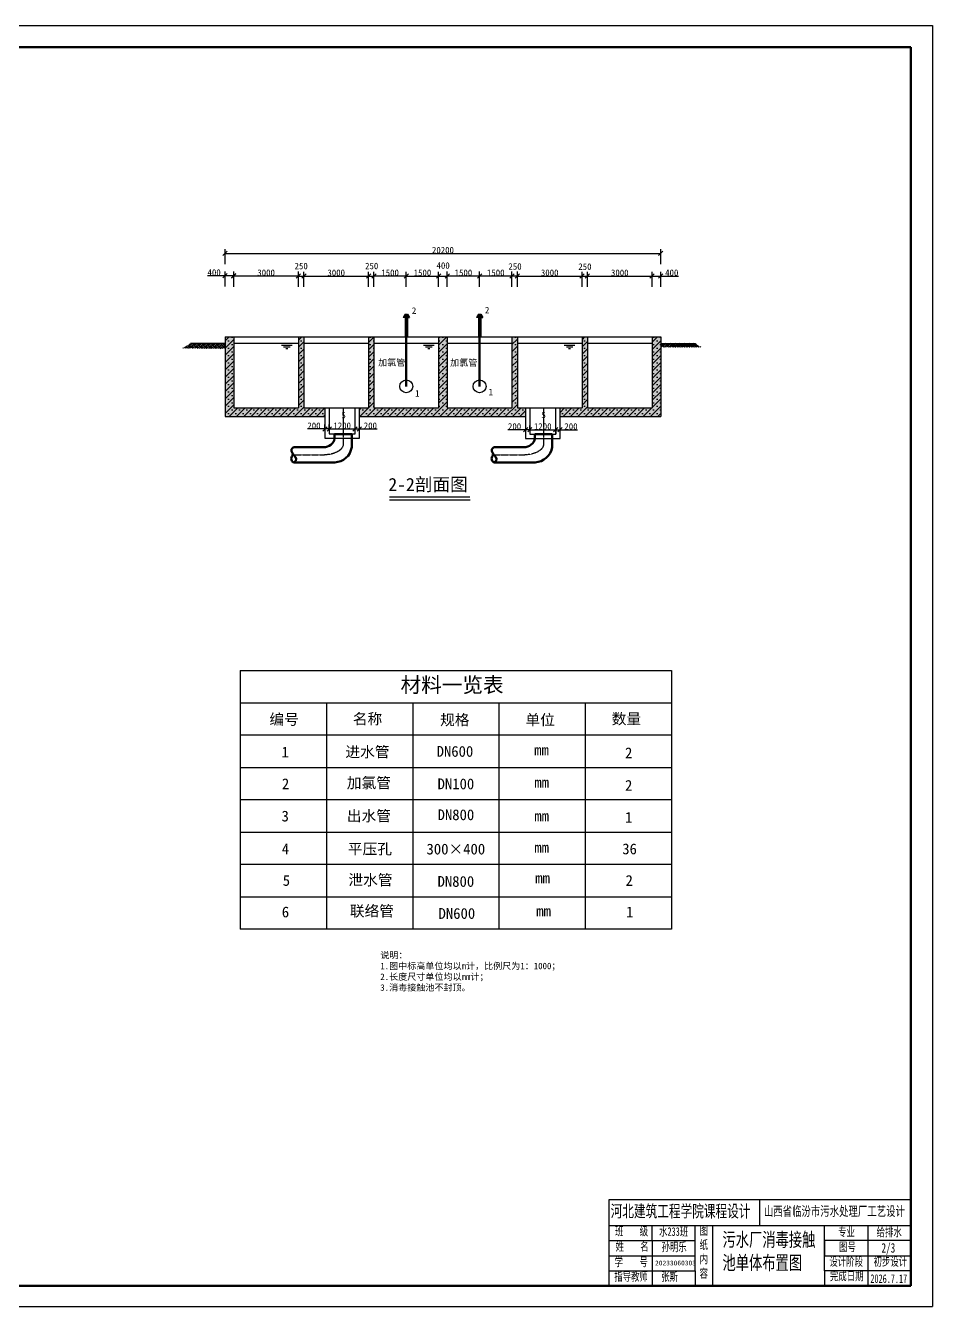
# Model space of a CAD drawing. Header units: millimetres. Extents: x 143691 to 227791, y 30300 to 89700.
# Drawn here: x 185741 to 227791, y 30300 to 89700 of the extents above; entities that cross this region are included whole.
import ezdxf

# ---------------------------------------------------------------- set-up
doc = ezdxf.new("R2010")
doc.units = ezdxf.units.MM
doc.linetypes.add('CENTER2', pattern=[1.125, 0.75, -0.125, 0.125, -0.125])
for name, color, linetype in [('1', 7, 'Continuous'), ('gai', 20, 'Continuous'), ('细线', 4, 'Continuous')]:
    doc.layers.add(name, color=color, linetype=linetype)
doc.layers.add('画图层', color=7, linetype='Continuous', lineweight=25)
doc.styles.add('ROMANS', font='romans', dxfattribs={"width": 0.7, "height": 300})
doc.styles.get("Standard").update_dxf_attribs({"font": 'simfang.ttf', "height": 300})
doc.styles.add('标注', font='simfang.ttf', dxfattribs={"height": 300})
doc.dimstyles.new('1', dxfattribs={"dimtxt": 300, "dimasz": 200, "dimexe": 200, "dimexo": 0.625, "dimtad": 1, "dimtxsty": '标注', "dimblk": 'OBLIQUE', "dimcen": 2.5, "dimadec": 0, "dimazin": 0, "dimtfac": 1, "dimtmove": 0, "dimatfit": 3, "dimldrblk": 'OBLIQUE', "dimfxl": 500, "dimfxlon": 1, "dimarcsym": 0})

# ---------------------------------------------------------------- blocks, each defined once
blk = doc.blocks.new('_Oblique')
at = {"color": 0, "linetype": 'ByBlock', "lineweight": -2}
blk.add_line((-0.5, -0.5), (0.5, 0.5), dxfattribs=at)
blk = doc.blocks.new('*D10')
at = {"color": 0, "lineweight": -2, "transparency": 16777216}
for p, q in [((194994, 78632), (194994, 79332)), ((194994, 79132), (215194, 79132)), ((215194, 78632), (215194, 79332))]:
    blk.add_line(p, q, dxfattribs=at)
at = {"layer": 'Defpoints', "color": 0, "transparency": 16777216}
for p in [(215194, 79132), (194994, 75270), (215194, 75270)]:
    blk.add_point(p, dxfattribs=at)
at = {"color": 0, "lineweight": -2, "transparency": 16777216, "xscale": 200, "yscale": 200, "zscale": 200, "rotation": 180}
blk.add_blockref('_Oblique', (194994, 79132), dxfattribs=at)
at = {"color": 0, "lineweight": -2, "transparency": 16777216, "xscale": 200, "yscale": 200, "zscale": 200}
blk.add_blockref('_Oblique', (215194, 79132), dxfattribs=at)
at = {"color": 0, "transparency": 16777216, "insert": (205094, 79285), "char_height": 300, "attachment_point": 5, "style": '标注'}
blk.add_mtext('20200', dxfattribs=at)
blk = doc.blocks.new('*D11')
at = {"color": 0, "lineweight": -2, "transparency": 16777216}
for p, q in [((194994, 78096), (194172, 78096)), ((194994, 77596), (194994, 78296)), ((195394, 78096), (194994, 78096)), ((195394, 77596), (195394, 78296))]:
    blk.add_line(p, q, dxfattribs=at)
at = {"layer": 'Defpoints', "color": 0, "transparency": 16777216}
for p in [(195394, 78096), (194994, 75270), (195394, 75270)]:
    blk.add_point(p, dxfattribs=at)
at = {"color": 0, "lineweight": -2, "transparency": 16777216, "xscale": 200, "yscale": 200, "zscale": 200, "rotation": 180}
blk.add_blockref('_Oblique', (194994, 78096), dxfattribs=at)
at = {"color": 0, "lineweight": -2, "transparency": 16777216, "xscale": 200, "yscale": 200, "zscale": 200}
blk.add_blockref('_Oblique', (195394, 78096), dxfattribs=at)
at = {"color": 0, "transparency": 16777216, "insert": (194483, 78248), "char_height": 300, "attachment_point": 5, "style": '标注'}
blk.add_mtext('400', dxfattribs=at)
blk = doc.blocks.new('*D12')
at = {"color": 0, "lineweight": -2, "transparency": 16777216}
for p, q in [((195394, 77589), (195394, 78289)), ((195394, 78089), (198394, 78089)), ((198394, 77589), (198394, 78289))]:
    blk.add_line(p, q, dxfattribs=at)
at = {"layer": 'Defpoints', "color": 0, "transparency": 16777216}
for p in [(198394, 78089), (195394, 75270), (198394, 75270)]:
    blk.add_point(p, dxfattribs=at)
at = {"color": 0, "lineweight": -2, "transparency": 16777216, "xscale": 200, "yscale": 200, "zscale": 200, "rotation": 180}
blk.add_blockref('_Oblique', (195394, 78089), dxfattribs=at)
at = {"color": 0, "lineweight": -2, "transparency": 16777216, "xscale": 200, "yscale": 200, "zscale": 200}
blk.add_blockref('_Oblique', (198394, 78089), dxfattribs=at)
at = {"color": 0, "transparency": 16777216, "insert": (196894, 78241), "char_height": 300, "attachment_point": 5, "style": '标注'}
blk.add_mtext('3000', dxfattribs=at)
blk = doc.blocks.new('*D13')
at = {"color": 0, "lineweight": -2, "transparency": 16777216}
for p, q in [((198394, 77586), (198394, 78286)), ((198394, 78086), (198644, 78086)), ((198644, 77586), (198644, 78286))]:
    blk.add_line(p, q, dxfattribs=at)
at = {"layer": 'Defpoints', "color": 0, "transparency": 16777216}
for p in [(198644, 78086), (198394, 75270), (198644, 75270)]:
    blk.add_point(p, dxfattribs=at)
at = {"color": 0, "lineweight": -2, "transparency": 16777216, "xscale": 200, "yscale": 200, "zscale": 200, "rotation": 180}
blk.add_blockref('_Oblique', (198394, 78086), dxfattribs=at)
at = {"color": 0, "lineweight": -2, "transparency": 16777216, "xscale": 200, "yscale": 200, "zscale": 200}
blk.add_blockref('_Oblique', (198644, 78086), dxfattribs=at)
at = {"color": 0, "transparency": 16777216, "insert": (198519, 78548), "char_height": 300, "attachment_point": 5, "style": '标注'}
blk.add_mtext('250', dxfattribs=at)
blk = doc.blocks.new('*D14')
at = {"color": 0, "lineweight": -2, "transparency": 16777216}
for p, q in [((198644, 77586), (198644, 78286)), ((198644, 78086), (201644, 78086)), ((201644, 77586), (201644, 78286))]:
    blk.add_line(p, q, dxfattribs=at)
at = {"layer": 'Defpoints', "color": 0, "transparency": 16777216}
for p in [(201644, 78086), (198644, 75270), (201644, 75270)]:
    blk.add_point(p, dxfattribs=at)
at = {"color": 0, "lineweight": -2, "transparency": 16777216, "xscale": 200, "yscale": 200, "zscale": 200, "rotation": 180}
blk.add_blockref('_Oblique', (198644, 78086), dxfattribs=at)
at = {"color": 0, "lineweight": -2, "transparency": 16777216, "xscale": 200, "yscale": 200, "zscale": 200}
blk.add_blockref('_Oblique', (201644, 78086), dxfattribs=at)
at = {"color": 0, "transparency": 16777216, "insert": (200144, 78238), "char_height": 300, "attachment_point": 5, "style": '标注'}
blk.add_mtext('3000', dxfattribs=at)
blk = doc.blocks.new('*D15')
at = {"color": 0, "lineweight": -2, "transparency": 16777216}
for p, q in [((201644, 77586), (201644, 78286)), ((201644, 78086), (201894, 78086)), ((201894, 77586), (201894, 78286))]:
    blk.add_line(p, q, dxfattribs=at)
at = {"layer": 'Defpoints', "color": 0, "transparency": 16777216}
for p in [(201894, 78086), (201644, 75270), (201894, 75270)]:
    blk.add_point(p, dxfattribs=at)
at = {"color": 0, "lineweight": -2, "transparency": 16777216, "xscale": 200, "yscale": 200, "zscale": 200, "rotation": 180}
blk.add_blockref('_Oblique', (201644, 78086), dxfattribs=at)
at = {"color": 0, "lineweight": -2, "transparency": 16777216, "xscale": 200, "yscale": 200, "zscale": 200}
blk.add_blockref('_Oblique', (201894, 78086), dxfattribs=at)
at = {"color": 0, "transparency": 16777216, "insert": (201790, 78551), "char_height": 300, "attachment_point": 5, "style": '标注'}
blk.add_mtext('250', dxfattribs=at)
blk = doc.blocks.new('*D16')
at = {"color": 0, "lineweight": -2, "transparency": 16777216}
for p, q in [((201894, 77588), (201894, 78288)), ((201894, 78088), (203394, 78088)), ((203394, 77588), (203394, 78288))]:
    blk.add_line(p, q, dxfattribs=at)
at = {"layer": 'Defpoints', "color": 0, "transparency": 16777216}
for p in [(203394, 78088), (201894, 75270), (203394, 75270)]:
    blk.add_point(p, dxfattribs=at)
at = {"color": 0, "lineweight": -2, "transparency": 16777216, "xscale": 200, "yscale": 200, "zscale": 200, "rotation": 180}
blk.add_blockref('_Oblique', (201894, 78088), dxfattribs=at)
at = {"color": 0, "lineweight": -2, "transparency": 16777216, "xscale": 200, "yscale": 200, "zscale": 200}
blk.add_blockref('_Oblique', (203394, 78088), dxfattribs=at)
at = {"color": 0, "transparency": 16777216, "insert": (202644, 78240), "char_height": 300, "attachment_point": 5, "style": '标注'}
blk.add_mtext('1500', dxfattribs=at)
blk = doc.blocks.new('*D17')
at = {"color": 0, "lineweight": -2, "transparency": 16777216}
for p, q in [((203394, 77587), (203394, 78287)), ((203394, 78087), (204894, 78087)), ((204894, 77587), (204894, 78287))]:
    blk.add_line(p, q, dxfattribs=at)
at = {"layer": 'Defpoints', "color": 0, "transparency": 16777216}
for p in [(204894, 78087), (203394, 75270), (204894, 75270)]:
    blk.add_point(p, dxfattribs=at)
at = {"color": 0, "lineweight": -2, "transparency": 16777216, "xscale": 200, "yscale": 200, "zscale": 200, "rotation": 180}
blk.add_blockref('_Oblique', (203394, 78087), dxfattribs=at)
at = {"color": 0, "lineweight": -2, "transparency": 16777216, "xscale": 200, "yscale": 200, "zscale": 200}
blk.add_blockref('_Oblique', (204894, 78087), dxfattribs=at)
at = {"color": 0, "transparency": 16777216, "insert": (204144, 78240), "char_height": 300, "attachment_point": 5, "style": '标注'}
blk.add_mtext('1500', dxfattribs=at)
blk = doc.blocks.new('*D18')
at = {"color": 0, "lineweight": -2, "transparency": 16777216}
for p, q in [((204894, 77587), (204894, 78287)), ((204894, 78087), (205294, 78087)), ((205294, 77587), (205294, 78287))]:
    blk.add_line(p, q, dxfattribs=at)
at = {"layer": 'Defpoints', "color": 0, "transparency": 16777216}
for p in [(205294, 78087), (204894, 75270), (205294, 75270)]:
    blk.add_point(p, dxfattribs=at)
at = {"color": 0, "lineweight": -2, "transparency": 16777216, "xscale": 200, "yscale": 200, "zscale": 200, "rotation": 180}
blk.add_blockref('_Oblique', (204894, 78087), dxfattribs=at)
at = {"color": 0, "lineweight": -2, "transparency": 16777216, "xscale": 200, "yscale": 200, "zscale": 200}
blk.add_blockref('_Oblique', (205294, 78087), dxfattribs=at)
at = {"color": 0, "transparency": 16777216, "insert": (205103, 78571), "char_height": 300, "attachment_point": 5, "style": '标注'}
blk.add_mtext('400', dxfattribs=at)
blk = doc.blocks.new('*D19')
at = {"color": 0, "lineweight": -2, "transparency": 16777216}
for p, q in [((205294, 77589), (205294, 78289)), ((205294, 78089), (206794, 78089)), ((206794, 77589), (206794, 78289))]:
    blk.add_line(p, q, dxfattribs=at)
at = {"layer": 'Defpoints', "color": 0, "transparency": 16777216}
for p in [(206794, 78089), (205294, 75270), (206794, 75270)]:
    blk.add_point(p, dxfattribs=at)
at = {"color": 0, "lineweight": -2, "transparency": 16777216, "xscale": 200, "yscale": 200, "zscale": 200, "rotation": 180}
blk.add_blockref('_Oblique', (205294, 78089), dxfattribs=at)
at = {"color": 0, "lineweight": -2, "transparency": 16777216, "xscale": 200, "yscale": 200, "zscale": 200}
blk.add_blockref('_Oblique', (206794, 78089), dxfattribs=at)
at = {"color": 0, "transparency": 16777216, "insert": (206044, 78241), "char_height": 300, "attachment_point": 5, "style": '标注'}
blk.add_mtext('1500', dxfattribs=at)
blk = doc.blocks.new('*D20')
at = {"color": 0, "lineweight": -2, "transparency": 16777216}
for p, q in [((206794, 77589), (206794, 78289)), ((206794, 78089), (208294, 78089)), ((208294, 77589), (208294, 78289))]:
    blk.add_line(p, q, dxfattribs=at)
at = {"layer": 'Defpoints', "color": 0, "transparency": 16777216}
for p in [(208294, 78089), (206794, 75270), (208294, 75270)]:
    blk.add_point(p, dxfattribs=at)
at = {"color": 0, "lineweight": -2, "transparency": 16777216, "xscale": 200, "yscale": 200, "zscale": 200, "rotation": 180}
blk.add_blockref('_Oblique', (206794, 78089), dxfattribs=at)
at = {"color": 0, "lineweight": -2, "transparency": 16777216, "xscale": 200, "yscale": 200, "zscale": 200}
blk.add_blockref('_Oblique', (208294, 78089), dxfattribs=at)
at = {"color": 0, "transparency": 16777216, "insert": (207544, 78241), "char_height": 300, "attachment_point": 5, "style": '标注'}
blk.add_mtext('1500', dxfattribs=at)
blk = doc.blocks.new('*D21')
at = {"color": 0, "lineweight": -2, "transparency": 16777216}
for p, q in [((208294, 77590), (208294, 78290)), ((208294, 78090), (208544, 78090)), ((208544, 77590), (208544, 78290))]:
    blk.add_line(p, q, dxfattribs=at)
at = {"layer": 'Defpoints', "color": 0, "transparency": 16777216}
for p in [(208544, 78090), (208294, 75270), (208544, 75270)]:
    blk.add_point(p, dxfattribs=at)
at = {"color": 0, "lineweight": -2, "transparency": 16777216, "xscale": 200, "yscale": 200, "zscale": 200, "rotation": 180}
blk.add_blockref('_Oblique', (208294, 78090), dxfattribs=at)
at = {"color": 0, "lineweight": -2, "transparency": 16777216, "xscale": 200, "yscale": 200, "zscale": 200}
blk.add_blockref('_Oblique', (208544, 78090), dxfattribs=at)
at = {"color": 0, "transparency": 16777216, "insert": (208437, 78529), "char_height": 300, "attachment_point": 5, "style": '标注'}
blk.add_mtext('250', dxfattribs=at)
blk = doc.blocks.new('*D22')
at = {"color": 0, "lineweight": -2, "transparency": 16777216}
for p, q in [((208544, 77587), (208544, 78287)), ((208544, 78087), (211544, 78087)), ((211544, 77587), (211544, 78287))]:
    blk.add_line(p, q, dxfattribs=at)
at = {"layer": 'Defpoints', "color": 0, "transparency": 16777216}
for p in [(211544, 78087), (208544, 75270), (211544, 75270)]:
    blk.add_point(p, dxfattribs=at)
at = {"color": 0, "lineweight": -2, "transparency": 16777216, "xscale": 200, "yscale": 200, "zscale": 200, "rotation": 180}
blk.add_blockref('_Oblique', (208544, 78087), dxfattribs=at)
at = {"color": 0, "lineweight": -2, "transparency": 16777216, "xscale": 200, "yscale": 200, "zscale": 200}
blk.add_blockref('_Oblique', (211544, 78087), dxfattribs=at)
at = {"color": 0, "transparency": 16777216, "insert": (210044, 78239), "char_height": 300, "attachment_point": 5, "style": '标注'}
blk.add_mtext('3000', dxfattribs=at)
blk = doc.blocks.new('*D23')
at = {"color": 0, "lineweight": -2, "transparency": 16777216}
for p, q in [((211544, 77586), (211544, 78286)), ((211544, 78086), (211794, 78086)), ((211794, 77586), (211794, 78286))]:
    blk.add_line(p, q, dxfattribs=at)
at = {"layer": 'Defpoints', "color": 0, "transparency": 16777216}
for p in [(211794, 78086), (211544, 75270), (211794, 75270)]:
    blk.add_point(p, dxfattribs=at)
at = {"color": 0, "lineweight": -2, "transparency": 16777216, "xscale": 200, "yscale": 200, "zscale": 200, "rotation": 180}
blk.add_blockref('_Oblique', (211544, 78086), dxfattribs=at)
at = {"color": 0, "lineweight": -2, "transparency": 16777216, "xscale": 200, "yscale": 200, "zscale": 200}
blk.add_blockref('_Oblique', (211794, 78086), dxfattribs=at)
at = {"color": 0, "transparency": 16777216, "insert": (211677, 78521), "char_height": 300, "attachment_point": 5, "style": '标注'}
blk.add_mtext('250', dxfattribs=at)
blk = doc.blocks.new('*D24')
at = {"color": 0, "lineweight": -2, "transparency": 16777216}
for p, q in [((211794, 77585), (211794, 78285)), ((211794, 78085), (214794, 78085)), ((214794, 77585), (214794, 78285))]:
    blk.add_line(p, q, dxfattribs=at)
at = {"layer": 'Defpoints', "color": 0, "transparency": 16777216}
for p in [(214794, 78085), (211794, 75270), (214794, 75270)]:
    blk.add_point(p, dxfattribs=at)
at = {"color": 0, "lineweight": -2, "transparency": 16777216, "xscale": 200, "yscale": 200, "zscale": 200, "rotation": 180}
blk.add_blockref('_Oblique', (211794, 78085), dxfattribs=at)
at = {"color": 0, "lineweight": -2, "transparency": 16777216, "xscale": 200, "yscale": 200, "zscale": 200}
blk.add_blockref('_Oblique', (214794, 78085), dxfattribs=at)
at = {"color": 0, "transparency": 16777216, "insert": (213294, 78237), "char_height": 300, "attachment_point": 5, "style": '标注'}
blk.add_mtext('3000', dxfattribs=at)
blk = doc.blocks.new('*D25')
at = {"color": 0, "lineweight": -2, "transparency": 16777216}
for p, q in [((214794, 77585), (214794, 78285)), ((214794, 78085), (215194, 78085)), ((215194, 77585), (215194, 78285)), ((215194, 78085), (216015, 78085))]:
    blk.add_line(p, q, dxfattribs=at)
at = {"layer": 'Defpoints', "color": 0, "transparency": 16777216}
for p in [(215194, 78085), (214794, 75270), (215194, 75270)]:
    blk.add_point(p, dxfattribs=at)
at = {"color": 0, "lineweight": -2, "transparency": 16777216, "xscale": 200, "yscale": 200, "zscale": 200, "rotation": 180}
blk.add_blockref('_Oblique', (214794, 78085), dxfattribs=at)
at = {"color": 0, "lineweight": -2, "transparency": 16777216, "xscale": 200, "yscale": 200, "zscale": 200}
blk.add_blockref('_Oblique', (215194, 78085), dxfattribs=at)
at = {"color": 0, "transparency": 16777216, "insert": (215705, 78238), "char_height": 300, "attachment_point": 5, "style": '标注'}
blk.add_mtext('400', dxfattribs=at)
blk = doc.blocks.new('*D67')
at = {"color": 0, "lineweight": -2, "transparency": 16777216}
for p, q in [((199621, 70993), (198806, 70993)), ((199621, 70978), (199621, 71193)), ((199821, 70993), (199621, 70993)), ((199821, 70978), (199821, 71193))]:
    blk.add_line(p, q, dxfattribs=at)
at = {"layer": 'Defpoints', "color": 0, "transparency": 16777216}
for p in [(199621, 70993), (199621, 70977), (199821, 70977)]:
    blk.add_point(p, dxfattribs=at)
at = {"color": 0, "lineweight": -2, "transparency": 16777216, "xscale": 200, "yscale": 200, "zscale": 200, "rotation": 180}
blk.add_blockref('_Oblique', (199621, 70993), dxfattribs=at)
at = {"color": 0, "lineweight": -2, "transparency": 16777216, "xscale": 200, "yscale": 200, "zscale": 200}
blk.add_blockref('_Oblique', (199821, 70993), dxfattribs=at)
at = {"color": 0, "transparency": 16777216, "insert": (199113, 71145), "char_height": 300, "attachment_point": 5, "style": '标注'}
blk.add_mtext('200', dxfattribs=at)
blk = doc.blocks.new('*D68')
at = {"color": 0, "lineweight": -2, "transparency": 16777216}
for p, q in [((199821, 70993), (199821, 71193)), ((199821, 70993), (201021, 70993)), ((201021, 70993), (201021, 71193))]:
    blk.add_line(p, q, dxfattribs=at)
at = {"layer": 'Defpoints', "color": 0, "transparency": 16777216}
for p in [(199821, 70993), (201021, 70993), (201021, 70993)]:
    blk.add_point(p, dxfattribs=at)
at = {"color": 0, "lineweight": -2, "transparency": 16777216, "xscale": 200, "yscale": 200, "zscale": 200, "rotation": 180}
blk.add_blockref('_Oblique', (199821, 70993), dxfattribs=at)
at = {"color": 0, "lineweight": -2, "transparency": 16777216, "xscale": 200, "yscale": 200, "zscale": 200}
blk.add_blockref('_Oblique', (201021, 70993), dxfattribs=at)
at = {"color": 0, "transparency": 16777216, "insert": (200421, 71145), "char_height": 300, "attachment_point": 5, "style": '标注'}
blk.add_mtext('1200', dxfattribs=at)
blk = doc.blocks.new('*D69')
at = {"color": 0, "lineweight": -2, "transparency": 16777216}
for p, q in [((201021, 70993), (201021, 71193)), ((201021, 70993), (201221, 70993)), ((201221, 70993), (201221, 71193)), ((201221, 70993), (202036, 70993))]:
    blk.add_line(p, q, dxfattribs=at)
at = {"layer": 'Defpoints', "color": 0, "transparency": 16777216}
for p in [(201021, 70993), (201221, 70993), (201221, 70993)]:
    blk.add_point(p, dxfattribs=at)
at = {"color": 0, "lineweight": -2, "transparency": 16777216, "xscale": 200, "yscale": 200, "zscale": 200, "rotation": 180}
blk.add_blockref('_Oblique', (201021, 70993), dxfattribs=at)
at = {"color": 0, "lineweight": -2, "transparency": 16777216, "xscale": 200, "yscale": 200, "zscale": 200}
blk.add_blockref('_Oblique', (201221, 70993), dxfattribs=at)
at = {"color": 0, "transparency": 16777216, "insert": (201728, 71145), "char_height": 300, "attachment_point": 5, "style": '标注'}
blk.add_mtext('200', dxfattribs=at)
blk = doc.blocks.new('*D71')
at = {"color": 0, "lineweight": -2, "transparency": 16777216}
for p, q in [((208923, 70958), (208108, 70958)), ((208923, 71008), (208923, 70758)), ((209123, 70958), (208923, 70958)), ((209123, 71008), (209123, 70758))]:
    blk.add_line(p, q, dxfattribs=at)
at = {"layer": 'Defpoints', "color": 0, "transparency": 16777216}
for p in [(208923, 71009), (208923, 70958), (209123, 71009)]:
    blk.add_point(p, dxfattribs=at)
at = {"color": 0, "lineweight": -2, "transparency": 16777216, "xscale": 200, "yscale": 200, "zscale": 200, "rotation": 180}
blk.add_blockref('_Oblique', (208923, 70958), dxfattribs=at)
at = {"color": 0, "lineweight": -2, "transparency": 16777216, "xscale": 200, "yscale": 200, "zscale": 200}
blk.add_blockref('_Oblique', (209123, 70958), dxfattribs=at)
at = {"color": 0, "transparency": 16777216, "insert": (208416, 71110), "char_height": 300, "attachment_point": 5, "style": '标注'}
blk.add_mtext('200', dxfattribs=at)
blk = doc.blocks.new('*D72')
at = {"color": 0, "lineweight": -2, "transparency": 16777216}
for p, q in [((209123, 70956), (209123, 71156)), ((209123, 70956), (210323, 70956)), ((210323, 70957), (210323, 70756))]:
    blk.add_line(p, q, dxfattribs=at)
at = {"layer": 'Defpoints', "color": 0, "transparency": 16777216}
for p in [(209123, 70955), (210323, 70958), (210323, 70956)]:
    blk.add_point(p, dxfattribs=at)
at = {"color": 0, "lineweight": -2, "transparency": 16777216, "xscale": 200, "yscale": 200, "zscale": 200, "rotation": 180}
blk.add_blockref('_Oblique', (209123, 70956), dxfattribs=at)
at = {"color": 0, "lineweight": -2, "transparency": 16777216, "xscale": 200, "yscale": 200, "zscale": 200}
blk.add_blockref('_Oblique', (210323, 70956), dxfattribs=at)
at = {"color": 0, "transparency": 16777216, "insert": (209723, 71108), "char_height": 300, "attachment_point": 5, "style": '标注'}
blk.add_mtext('1200', dxfattribs=at)
blk = doc.blocks.new('*D70')
at = {"color": 0, "lineweight": -2, "transparency": 16777216}
for p, q in [((210323, 70955), (210323, 71155)), ((210323, 70955), (210523, 70955)), ((210523, 70955), (210523, 71155)), ((210523, 70955), (211338, 70955))]:
    blk.add_line(p, q, dxfattribs=at)
at = {"layer": 'Defpoints', "color": 0, "transparency": 16777216}
for p in [(210323, 70955), (210523, 70955), (210523, 70955)]:
    blk.add_point(p, dxfattribs=at)
at = {"color": 0, "lineweight": -2, "transparency": 16777216, "xscale": 200, "yscale": 200, "zscale": 200, "rotation": 180}
blk.add_blockref('_Oblique', (210323, 70955), dxfattribs=at)
at = {"color": 0, "lineweight": -2, "transparency": 16777216, "xscale": 200, "yscale": 200, "zscale": 200}
blk.add_blockref('_Oblique', (210523, 70955), dxfattribs=at)
at = {"color": 0, "transparency": 16777216, "insert": (211031, 71108), "char_height": 300, "attachment_point": 5, "style": '标注'}
blk.add_mtext('200', dxfattribs=at)

msp = doc.modelspace()

# ---------------------------------------------------------------- hatches: boundary and pattern name
h = msp.add_hatch()
h.set_pattern_fill('SACNCR', color=256, scale=100)
h.set_pattern_definition([(45, (0, -22.28), (-168.3798, 168.3798), []), (45, (168.38, -22.28), (-168.3798, 168.3798), [0, -238.125])])
h.paths.add_polyline_path([(199620.614, 71969.949), (198643.674, 71969.949), (198643.674, 75269.949), (198393.674, 75269.949), (198393.674, 71969.949), (195393.674, 71969.949), (195393.674, 75269.949), (194993.674, 75269.949), (194993.674, 71569.949), (199620.614, 71569.949)])
h.paths.add_polyline_path([(205293.674, 75269.949), (204893.674, 75269.949), (204893.674, 71969.949), (201893.674, 71969.949), (201893.674, 75269.949), (201643.674, 75269.949), (201643.674, 71969.949), (201220.614, 71969.949), (201220.614, 71569.949), (208923.068, 71569.949), (208923.068, 71969.949), (208543.674, 71969.949), (208543.674, 75269.949), (208293.674, 75269.949), (208293.674, 71969.949), (205293.674, 71969.949)])
h.paths.add_polyline_path([(215193.674, 75269.949), (214793.674, 75269.949), (214793.674, 71969.949), (211793.674, 71969.949), (211793.674, 75269.949), (211543.674, 75269.949), (211543.674, 71969.949), (210523.068, 71969.949), (210523.068, 71569.949), (214883.336, 71569.949), (214889.921, 71576.533), (214896.505, 71569.949), (215193.674, 71569.949)])
h = msp.add_hatch()
h.set_pattern_fill('TRIANG', color=256, scale=24, angle=45)
h.set_pattern_definition([(105, (0, -22.28), (-220.81064, 59.16603), [114.3, -114.3]), (165, (0, -22.28), (-161.64461, -161.64461), [114.3, -114.3]), (45, (-110.4, 7.3), (-59.16603, 220.81064), [114.3, -114.3])])
h.paths.add_polyline_path([(199620.614, 71969.949), (198643.674, 71969.949), (198643.674, 75269.949), (198393.674, 75269.949), (198393.674, 71969.949), (195393.674, 71969.949), (195393.674, 75269.949), (194993.674, 75269.949), (194993.674, 71569.949), (199620.614, 71569.949)])
h.paths.add_polyline_path([(208923.068, 71969.949), (208543.674, 71969.949), (208543.674, 75269.949), (208293.674, 75269.949), (208293.674, 71969.949), (205293.674, 71969.949), (205293.674, 75269.949), (204893.674, 75269.949), (204893.674, 71969.949), (201893.674, 71969.949), (201893.674, 75269.949), (201643.674, 75269.949), (201643.674, 71969.949), (201220.614, 71969.949), (201220.614, 71569.949), (208923.068, 71569.949)])
h.paths.add_polyline_path([(215193.674, 75269.949), (214793.674, 75269.949), (214793.674, 71969.949), (211793.674, 71969.949), (211793.674, 75269.949), (211543.674, 75269.949), (211543.674, 71969.949), (210523.068, 71969.949), (210523.068, 71569.949), (214883.336, 71569.949), (214889.921, 71576.533), (214896.505, 71569.949), (215193.674, 71569.949)])
at = {"layer": '1'}
h = msp.add_hatch(dxfattribs=at)
h.set_pattern_fill('EARTH', color=256, scale=24, angle=225)
h.set_pattern_definition([(225, (220155.89, 109912.94), (-3e-14, -215.52615), [152.4, -152.4]), (225, (220196.3, 109872.53), (-3e-14, -215.52615), [152.4, -152.4]), (225, (220236.71, 109832.12), (-3e-14, -215.52615), [152.4, -152.4]), (315, (220236.71, 109805.18), (215.52615, -3e-14), [152.4, -152.4]), (315, (220196.3, 109764.77), (215.52615, -3e-14), [152.4, -152.4]), (315, (220155.89, 109724.36), (215.52615, -3e-14), [152.4, -152.4])])
h.paths.add_polyline_path([(193393.674, 74953.51), (194993.674, 74953.51), (194993.674, 74720.11), (193034.179, 74740.456)])
h = msp.add_hatch(dxfattribs=at)
h.set_pattern_fill('EARTH', color=256, scale=24, angle=45)
h.set_pattern_definition([(45, (189954.9, 39621.48), (0, 215.52615), [152.4, -152.4]), (45, (189914.48, 39661.89), (0, 215.52615), [152.4, -152.4]), (45, (189874.07, 39702.3), (0, 215.52615), [152.4, -152.4]), (135, (189874.07, 39729.24), (-215.52615, 0), [152.4, -152.4]), (135, (189914.48, 39769.65), (-215.52615, 0), [152.4, -152.4]), (135, (189954.9, 39810.07), (-215.52615, 0), [152.4, -152.4])])
h.paths.add_polyline_path([(216793.674, 74959.949), (215193.674, 74959.949), (215193.674, 74780.653), (217076.601, 74780.653)])

# ---------------------------------------------------------------- linework, layer by layer
for p, q in [((203343.674, 76319.949), (203243.674, 76169.949)), ((203343.674, 76169.949), (203243.674, 76169.949)), ((203343.674, 76319.949), (203443.674, 76319.949)), ((203343.674, 76269.949), (203343.674, 75269.949)), ((203343.674, 76269.949), (203443.674, 76269.949)), ((203343.674, 76169.949), (203443.674, 76169.949)), ((203443.674, 76319.949), (203543.674, 76169.949)), ((203443.674, 76269.949), (203443.674, 75269.949)), ((203443.674, 76169.949), (203543.674, 76169.949)), ((206743.674, 76319.949), (206643.674, 76169.949)), ((206743.674, 76169.949), (206643.674, 76169.949)), ((206743.674, 76319.949), (206843.674, 76319.949)), ((206743.674, 76269.949), (206743.674, 75269.949)), ((206743.674, 76269.949), (206843.674, 76269.949)), ((206743.674, 76169.949), (206843.674, 76169.949)), ((206843.674, 76319.949), (206943.674, 76169.949)), ((206843.674, 76269.949), (206843.674, 75269.949)), ((206843.674, 76169.949), (206943.674, 76169.949)), ((194993.674, 74959.949), (193393.674, 74959.949)), ((194993.674, 75269.949), (194993.674, 71569.949)), ((194993.674, 75269.949), (215193.674, 75269.949)), ((195393.674, 75269.949), (195393.674, 71969.949)), ((195393.674, 74969.949), (198393.674, 74969.949)), ((198393.674, 75269.949), (198393.674, 71969.949)), ((198643.674, 75269.949), (198643.674, 71969.949)), ((198643.674, 74969.949), (201643.674, 74969.949)), ((201643.674, 75269.949), (201643.674, 71969.949)), ((201893.674, 75269.949), (201893.674, 71969.949)), ((201893.674, 74969.949), (204893.674, 74969.949)), ((204893.674, 75269.949), (204893.674, 71969.949)), ((205293.674, 75269.949), (205293.674, 71969.949)), ((205293.674, 74969.949), (208293.674, 74969.949)), ((208293.674, 75269.949), (208293.674, 71969.949)), ((208543.674, 75269.949), (208543.674, 71969.949)), ((208543.674, 74969.949), (211543.674, 74969.949)), ((211543.674, 75269.949), (211543.674, 71969.949)), ((211793.674, 75269.949), (211793.674, 71969.949)), ((211793.674, 74969.949), (214793.674, 74969.949)), ((214793.674, 75269.949), (214793.674, 71969.949)), ((215193.674, 75269.949), (215193.674, 71569.949)), ((215193.674, 74959.949), (216793.674, 74959.949)), ((195393.674, 71969.949), (198393.674, 71969.949)), ((198643.674, 71969.949), (201643.674, 71969.949)), ((201893.674, 71969.949), (204893.674, 71969.949)), ((205293.674, 71969.949), (208293.674, 71969.949)), ((208543.674, 71969.949), (211543.674, 71969.949)), ((211793.674, 71969.949), (214793.674, 71969.949)), ((194993.674, 71569.949), (199614.588, 71569.949)), ((201220.614, 71569.949), (208923.068, 71569.949)), ((210523.068, 71569.949), (215193.674, 71569.949)), ((202609.377, 67707.104), (206348.805, 67707.104)), ((195691.112, 59798.828), (215691.112, 59798.828)), ((195691.112, 59798.828), (195691.112, 47798.828)), ((215691.112, 59798.828), (215691.112, 47798.828)), ((195691.112, 58298.828), (215691.112, 58298.828)), ((199691.112, 58298.828), (199691.112, 47798.828)), ((203691.112, 58298.828), (203691.112, 47798.828)), ((207691.112, 58298.828), (207691.112, 47798.828)), ((211691.112, 58298.828), (211691.112, 47798.828)), ((215691.112, 56798.828), (195691.112, 56798.828)), ((195691.112, 55298.828), (215691.112, 55298.828)), ((215691.112, 53798.828), (195691.112, 53798.828)), ((195691.112, 52298.828), (215691.112, 52298.828)), ((215691.112, 50798.828), (195691.112, 50798.828)), ((195691.112, 49298.828), (215691.112, 49298.828)), ((215691.112, 47798.828), (195691.112, 47798.828)), ((226790.787, 35248.868), (226790.787, 31248.868))]:
    msp.add_line(p, q)
at = {"color": 2, "lineweight": 60}
for p, q in [((203393.674, 72969.949), (203393.674, 76269.949)), ((206793.674, 72969.949), (206793.674, 76269.949))]:
    msp.add_line(p, q, dxfattribs=at)
at = {"color": 4, "lineweight": -3}
for p, q in [((197604.833, 74886.323), (198104.833, 74886.323)), ((204186.719, 74886.323), (204686.719, 74886.323)), ((210716.367, 74886.323), (211216.367, 74886.323)), ((197704.833, 74806.323), (198004.833, 74806.323)), ((197804.833, 74726.323), (197904.833, 74726.323)), ((204286.719, 74806.323), (204586.719, 74806.323)), ((204386.719, 74726.323), (204486.719, 74726.323)), ((210816.367, 74806.323), (211116.367, 74806.323)), ((210916.367, 74726.323), (211016.367, 74726.323))]:
    msp.add_line(p, q, dxfattribs=at)
at = {"lineweight": -3}
for p, q in [((199620.614, 71963.478), (199620.614, 70563.478)), ((199820.614, 71963.478), (199820.614, 70763.478)), ((201020.614, 70763.478), (201020.614, 71963.478)), ((201220.614, 70563.478), (201220.614, 71963.478)), ((208923.068, 71969.949), (208923.068, 70557.535)), ((209123.068, 71969.949), (209123.068, 70757.535)), ((210323.068, 70757.535), (210323.068, 71969.949)), ((210523.068, 70557.535), (210523.068, 71969.949)), ((199820.614, 70763.478), (201020.614, 70763.478)), ((209123.068, 70757.535), (210323.068, 70757.535)), ((199620.614, 70563.478), (201220.614, 70563.478)), ((208923.068, 70557.535), (210523.068, 70557.535))]:
    msp.add_line(p, q, dxfattribs=at)
at = {"linetype": 'CENTER2'}
for p, q in [((200464.83, 71969.949), (200464.83, 70244.582)), ((209756.214, 71969.949), (209756.214, 70245.797)), ((198049.752, 69794.582), (199600.638, 69794.582)), ((207341.135, 69795.797), (208892.022, 69795.797))]:
    msp.add_line(p, q, dxfattribs=at)
at = {"lineweight": 60}
for p, q in [((200864.618, 70744.582), (200064.618, 70744.582)), ((200064.618, 70744.582), (200064.618, 70544.582)), ((200864.618, 70144.582), (200864.618, 70744.582)), ((210156.001, 70745.797), (209356.001, 70745.797)), ((209356.001, 70745.797), (209356.001, 70545.797)), ((210156.001, 70145.797), (210156.001, 70745.797)), ((199564.83, 70144.582), (198164.83, 70144.582)), ((208856.214, 70145.797), (207456.214, 70145.797)), ((200076.944, 69443.853), (198164.83, 69444.582)), ((209368.328, 69445.068), (207456.214, 69445.797))]:
    msp.add_line(p, q, dxfattribs=at)
at = {"lineweight": 30}
msp.add_line((202613.362, 67845.05), (206338.722, 67845.05), dxfattribs=at)
for centre in [(203393.674, 72969.949), (206793.674, 72969.949)]:
    msp.add_circle(centre, 300)
at = {"lineweight": 60}
for centre, radius, start, end in [((200044.075, 70273.868), 830.666, 272.26775401, 351.0460133), ((209335.459, 70275.083), 830.666, 272.26775401, 351.0460133), ((198259.333, 69619.309), 198.646, 118.0746098, 241.59274821), ((207550.717, 69620.524), 198.646, 118.0746098, 241.59274821)]:
    msp.add_arc(centre, radius, start, end, dxfattribs=at)
for points in [[(198164.83, 70144.582), (197785.648, 69895.37), (198589.277, 69643.245), (198164.83, 69444.582)], [(200064.618, 70544.582), (200064.618, 70331.2), (199778.212, 70144.582), (199564.83, 70144.582)], [(207456.214, 70145.797), (207077.031, 69896.585), (207880.661, 69644.46), (207456.214, 69445.797)], [(209356.001, 70545.797), (209356.001, 70332.415), (209069.596, 70145.797), (208856.214, 70145.797)]]:
    msp.add_open_spline(points, degree=3, dxfattribs=at)
at = {"linetype": 'CENTER2'}
for points in [[(200464.83, 70244.582), (200386.814, 69919.804), (199925.416, 69794.582), (199600.638, 69794.582)], [(209756.214, 70245.797), (209678.198, 69921.019), (209216.8, 69795.797), (208892.022, 69795.797)]]:
    msp.add_open_spline(points, degree=3, dxfattribs=at)
at = {"layer": '画图层', "color": 0, "lineweight": 25}
for p, q in [((143690.787, 89700.171), (227790.787, 89700.171)), ((227790.787, 89700.171), (227790.787, 30300.171)), ((143690.787, 30300.171), (227790.787, 30300.171))]:
    msp.add_line(p, q, dxfattribs=at)
at = {"layer": '画图层', "color": 0, "lineweight": 50}
for p, q in [((146190.787, 88700.171), (226790.787, 88700.171)), ((226790.787, 88700.171), (226790.787, 31248.868)), ((146190.787, 31248.868), (226790.787, 31248.868))]:
    msp.add_line(p, q, dxfattribs=at)
at = {"layer": '细线', "lineweight": -3}
for p, q in [((219790.787, 35248.868), (212790.787, 35248.868)), ((212790.787, 35248.868), (212790.787, 34048.868)), ((226790.787, 35248.868), (219790.787, 35248.868)), ((219790.787, 34048.868), (219790.787, 35248.868)), ((226790.787, 34048.868), (226790.787, 35248.868)), ((212790.787, 34048.868), (219790.787, 34048.868)), ((212790.787, 34048.868), (212790.787, 33348.868)), ((214790.787, 33348.868), (214790.787, 34048.868)), ((216790.787, 32648.868), (216790.787, 34048.868)), ((216790.787, 34048.868), (217590.787, 34048.868)), ((217590.787, 34048.868), (217590.787, 31248.868)), ((219790.787, 34048.868), (226790.787, 34048.868)), ((222790.787, 32648.868), (222790.787, 34048.868)), ((222790.787, 34048.868), (224790.787, 34048.868)), ((224790.787, 34048.868), (226790.787, 34048.868)), ((224790.787, 34048.868), (224790.787, 31248.868)), ((212790.787, 33348.868), (214790.787, 33348.868)), ((212790.787, 33348.868), (212790.787, 32648.868)), ((214790.787, 33348.868), (214790.787, 31248.868)), ((214790.787, 33348.868), (216790.787, 33348.868)), ((224790.787, 33348.868), (222790.787, 33348.868)), ((222790.787, 33348.868), (222790.787, 32648.868)), ((226790.787, 33348.868), (224790.787, 33348.868)), ((226790.787, 32648.868), (226790.787, 33348.868)), ((212790.787, 32648.868), (214790.787, 32648.868)), ((212790.787, 32648.868), (212790.787, 31948.868)), ((214790.787, 32648.868), (216790.787, 32648.868)), ((216790.787, 31948.868), (216790.787, 32648.868)), ((222790.787, 31948.868), (222790.787, 32648.868)), ((222790.787, 32648.868), (224790.787, 32648.868)), ((224790.787, 32648.868), (226790.787, 32648.868)), ((212790.787, 31948.868), (216790.787, 31948.868)), ((212790.787, 31948.868), (212790.787, 31248.868)), ((216790.787, 31948.868), (216790.787, 31248.868)), ((224790.787, 31948.868), (222790.787, 31948.868)), ((222790.787, 31948.868), (222790.787, 31248.868)), ((226790.787, 31948.868), (224790.787, 31948.868)), ((226790.787, 31248.868), (226790.787, 31948.868)), ((212790.787, 31248.868), (226790.787, 31248.868))]:
    msp.add_line(p, q, dxfattribs=at)

# ---------------------------------------------------------------- texts
for s, height, p in [('加氯管', 300, (202089.508, 73925.041)), ('加氯管', 300, (205428.187, 73917.788)), ('编号', 500, (197049.397, 57276.535)), ('名称', 500, (200914.237, 57299.382)), ('规格', 500, (204962.03, 57253.688)), ('单位', 500, (208918.345, 57253.687)), ('数量', 500, (212920.399, 57299.382)), ('1', 500, (197608.923, 55759.445)), ('进水管', 500, (200570.904, 55768.126)), ('DN600', 500, (204800.25, 55790.973)), ('mm', 500, (209325.293, 55859.115)), ('2', 500, (213538.258, 55721.235)), ('2', 500, (197625.577, 54286.565)), ('加氯管', 500, (200635.618, 54328.857)), ('DN100', 500, (204845.289, 54283.063)), ('mm', 500, (209331.083, 54352.402)), ('2', 500, (213537.859, 54213.524)), ('3', 500, (197608.552, 52790.331)), ('出水管', 500, (200637.016, 52797.501)), ('DN800', 500, (204845.788, 52850.676)), ('mm', 500, (209328.987, 52798)), ('1', 500, (213537.759, 52730.356)), ('4', 500, (197619.947, 51267.081)), ('平压孔', 500, (200684.251, 51266.345)), ('300×400', 500, (204330.801, 51260.261)), ('mm', 500, (209328.987, 51336.582)), ('36', 500, (213408.697, 51268.539)), ('5', 500, (197664.488, 49805.065)), ('泄水管', 500, (200708.493, 49827.774)), ('DN800', 500, (204844.59, 49758.933)), ('mm', 500, (209373.726, 49919.062)), ('2', 500, (213561.227, 49803.331)), ('6', 500, (197620.647, 48342.948)), ('联络管', 500, (200777.723, 48388.804)), ('DN600', 500, (204889.828, 48273.87)), ('mm', 500, (209419.963, 48389.402)), ('1', 500, (213582.698, 48343.309))]:
    msp.add_text(s, height=height).set_placement(p)
at = {"attachment_point": 1}
for s, width, gutter_width, insert, char_height in [('2', 7628.9642, 1.98, (203652.585, 76632.701), 300), ('2', 7628.9642, 1.98, (207044.265, 76655.046), 300), ('1', 7628.9642, 1.98, (203806.065, 72797.174), 300), ('1', 7628.9642, 1.98, (207209.768, 72856.938), 300), ('5', 7628.9642, 1.98, (200385.226, 71782.838), 300), ('5', 7628.9642, 1.98, (209661.96, 71793.412), 300), ('2-2剖面图', 7628.9642, 1.98, (202563.111, 68721.972), 600), ('材料一览表', 6007.68581, 3500, (203129.726, 59474.826), 700), ('说明：\\P1.图中标高单位均以m计，比例尺为1：1000；\\P2.长度尺寸单位均以mm计；\\P3.消毒接触池不封顶。', 9151.20834, 1.98, (202190.044, 46738.24), 300)]:
    msp.add_mtext_dynamic_manual_height_columns(s, width=width, gutter_width=gutter_width, heights=[0], dxfattribs=dict(at, insert=insert, char_height=char_height))
at = {"color": 4, "attachment_point": 1, "style": 'ROMANS'}
for s, insert, char_height, width in [('{\\fFangSong|b0|i0|c134|p49;河北建筑工程学院课程设计}', (212870.378, 35002.436), 566.14186, 6977.9036), ('{\\fFangSong|b0|i0|c134|p49;山西省临汾市污水处理厂工艺设计}', (219975.316, 34941.209), 445.08956, 6924.22722)]:
    msp.add_mtext(s, dxfattribs=dict(at, insert=insert, char_height=char_height, width=width))
at = {"attachment_point": 1, "style": 'ROMANS'}
for s, insert, char_height, width in [('{\\fFangSong|b0|i0|c134|p49;班    级}', (213069.185, 33985.862), 397.98809, 1661.3418), ('{\\fFangSong|b0|i0|c134|p49; 水233班}', (214927.603, 33970.503), 397.98809, 2004.69127), ('\\pxqc;{\\fFangSong|b0|i0|c134|p49;图纸内容}', (217015.013, 34020.153), 397.98809, 352.37383), ('{\\fFangSong|b0|i0|c134|p49;专业}', (223420.422, 33948.616), 397.98809, 954.44616), ('{\\fFangSong|b0|i0|c134|p49;给排水}', (225203.365, 33942.673), 397.98809, 1348.28811), ('{\\fFangSong|b0|i0|c134|p49;姓    名}', (213097.792, 33279.379), 397.98809, 1580.55383), ('{\\fFangSong|b0|i0|c134|p49;孙明乐}', (215229.341, 33255.117), 397.98809, 1328.09112), ('{\\fFangSong|b0|i0|c134|p49;污水厂消毒接触池单体布置图}', (218055.766, 33723.955), 644.93233, 4605.24569), ('{\\fFangSong|b0|i0|c134|p49;图号}', (223462.699, 33258.387), 397.98809, 994.84015), ('{\\fFangSong|b0|i0|c134|p49;2/3}', (225431.174, 33236.453), 445.01202, 692.01463), ('{\\fFangSong|b0|i0|c134|p49;学    号}', (213053.708, 32559.901), 397.98809, 1742.13007), ('{\\fFangSong|b0|i0|c134|p49;设计阶段}', (223012.221, 32578.938), 397.98809, 1752.22857), ('{\\fFangSong|b0|i0|c134|p49;初步设计}', (225061.624, 32579.99), 397.98809, 2042.1253), ('{\\fFangSong|b0|i0|c134|p49;指导教师}', (213039.438, 31885.577), 397.98809, 1853.21353), ('{\\fFangSong|b0|i0|c134|p49;张斯}', (215212.816, 31880.521), 397.98809, 1387.37962), ('{\\fFangSong|b0|i0|c134|p49;完成日期}', (223036.729, 31906.129), 397.98809, 1762.32706), ('{\\fFangSong|b0|i0|c134|p49;2026.7.17}', (224916.203, 31786.342), 397.98809, 1798.6114)]:
    msp.add_mtext(s, dxfattribs=dict(at, insert=insert, char_height=char_height, width=width))
at = {"layer": 'gai', "color": 7, "true_color": 0xffffff, "insert": (214931.664, 32423.039), "char_height": 220.09044, "attachment_point": 1}
msp.add_mtext_dynamic_manual_height_columns('20233060303', width=1121.45175, gutter_width=1100.452, heights=[0], dxfattribs=at)

# ---------------------------------------------------------------- dimensions: what is measured, and where the dimension line sits
for base, p1, p2, picture, middle in [((215193.674, 79132.167), (194993.674, 75269.949), (215193.674, 75269.949), '*D10', (205093.674, 79284.506)), ((198393.674, 78088.793), (195393.674, 75269.949), (198393.674, 75269.949), '*D12', (196893.674, 78241.132)), ((201643.674, 78085.877), (198643.674, 75269.949), (201643.674, 75269.949), '*D14', (200143.674, 78238.216)), ((203393.674, 78087.507), (201893.674, 75269.949), (203393.674, 75269.949), '*D16', (202643.674, 78239.847)), ((204893.674, 78087.392), (203393.674, 75269.949), (204893.674, 75269.949), '*D17', (204143.674, 78239.731)), ((206793.674, 78088.677), (205293.674, 75269.949), (206793.674, 75269.949), '*D19', (206043.674, 78241.017)), ((208293.674, 78088.802), (206793.674, 75269.949), (208293.674, 75269.949), '*D20', (207543.674, 78241.141)), ((211543.674, 78086.967), (208543.674, 75269.949), (211543.674, 75269.949), '*D22', (210043.674, 78239.306)), ((214793.674, 78084.76), (211793.674, 75269.949), (214793.674, 75269.949), '*D24', (213293.674, 78237.099)), ((215193.674, 78085.237), (214793.674, 75269.949), (215193.674, 75269.949), '*D25', (215704.584, 78237.576)), ((199620.614, 70992.932), (199820.614, 70977.055), (199620.614, 70977.055), '*D67', (199113.132, 71145.271)), ((201020.614, 70992.932), (199820.614, 70992.932), (201020.614, 70992.932), '*D68', (200420.614, 71145.271)), ((201220.614, 70992.932), (201020.614, 70992.932), (201220.614, 70992.932), '*D69', (201728.096, 71145.271)), ((208923.068, 70958.039), (209123.068, 71008.823), (208923.068, 71008.823), '*D71', (208415.586, 71110.378)), ((210323.068, 70955.846), (209123.068, 70955.466), (210323.068, 70957.513), '*D72', (209723.068, 71108.185)), ((210523.068, 70955.466), (210323.068, 70955.466), (210523.068, 70955.466), '*D70', (211030.55, 71107.805))]:
    dim = msp.add_linear_dim(base=base, p1=p1, p2=p2, dimstyle='1')
    dim.commit()
    dim.dimension.update_dxf_attribs({"geometry": picture, "text_midpoint": middle})
dim = msp.add_linear_dim(base=(195393.674, 78095.761), p1=(194993.674, 75269.949), p2=(195393.674, 75269.949), dimstyle='1')
dim.commit()
dim.dimension.update_dxf_attribs({"geometry": '*D11', "text_midpoint": (194482.763, 78095.761), "dimtype": 160})
for base, p1, p2, picture, middle in [((198643.674, 78085.775), (198393.674, 75269.949), (198643.674, 75269.949), '*D13', (198518.674, 78548.069)), ((201893.674, 78085.877), (201643.674, 75269.949), (201893.674, 75269.949), '*D15', (201790.292, 78550.906)), ((205293.674, 78087.392), (204893.674, 75269.949), (205293.674, 75269.949), '*D18', (205102.679, 78570.627)), ((208543.674, 78089.553), (208293.674, 75269.949), (208543.674, 75269.949), '*D21', (208437.057, 78529.33)), ((211793.674, 78086.33), (211543.674, 75269.949), (211793.674, 75269.949), '*D23', (211677.011, 78521.495))]:
    dim = msp.add_linear_dim(base=base, p1=p1, p2=p2, dimstyle='1', override={"dimtmove": 2})
    dim.commit()
    dim.dimension.update_dxf_attribs({"geometry": picture, "text_midpoint": middle, "dimtype": 160})

doc.saveas('drawing.dxf')
